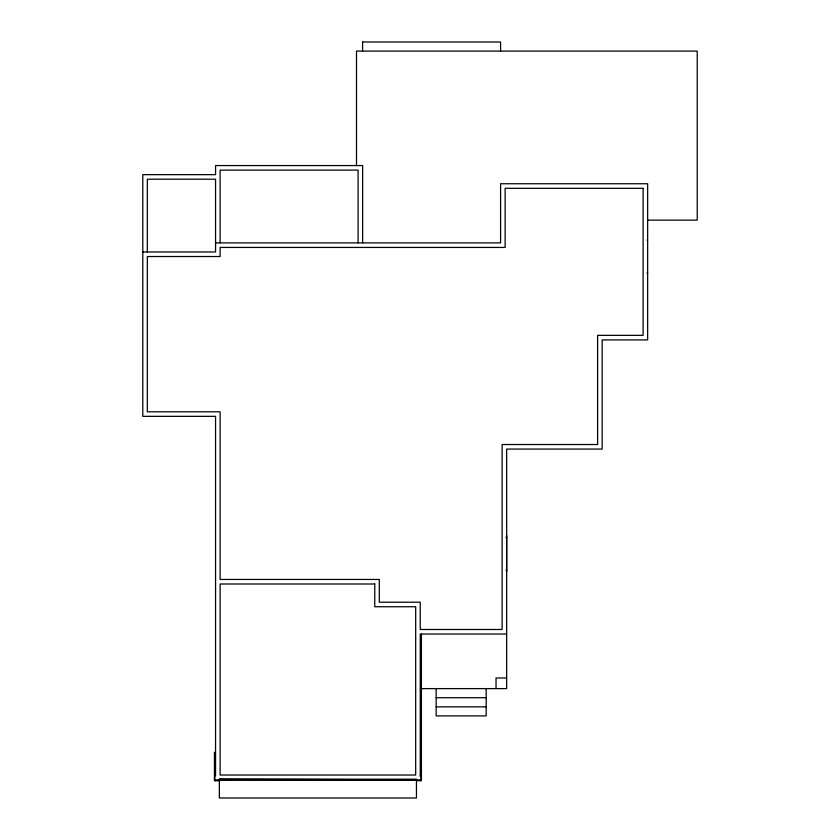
<?xml version="1.0" encoding="UTF-8"?>
<svg xmlns="http://www.w3.org/2000/svg" width="840" height="840" viewBox="0 0 840 840"><rect width="100%" height="100%" fill="white"/><g stroke="black" fill="none" stroke-linecap="round" stroke-linejoin="round"><path stroke-width="1.26" d="M506.656 571.872L506.656 535.49M362.565 42L500.588 42L500.588 51.093M647.65 220.143L697.211 220.143L697.211 51.093L356.506 51.093L356.506 165.564M646.895 240.072L647.65 240.072M215.565 242.886L500.588 242.886L500.588 183.75L647.65 183.75L647.65 339.917L602.165 339.917L602.165 449.075L506.656 449.075L506.656 688.611L421.418 688.611M142.79 251.979L215.565 251.979L215.565 179.203L147.336 179.203L147.336 251.979M646.895 272.99L647.65 272.99M505.901 537.222L506.656 537.222M505.901 570.139L506.656 570.139M506.656 634.032L420.242 634.032L420.242 776.055L420.998 776.055M506.656 677.996L496.041 677.996L496.041 688.611M436.159 697.704L486.192 697.704M436.159 706.85L486.181 706.85M215.565 752.294L214.431 752.294L214.431 780.759L219.671 780.759M420.242 775.981L420.998 775.981L420.998 780.339M219.356 779.195L416.451 779.195L416.451 798L219.356 798L219.356 779.195L416.451 779.803M214.998 780.15L219.24 780.15M415.737 780.15L420.808 780.15M421.418 780.339L214.809 780.339L214.809 775.793L215.565 775.793L215.565 416.346L142.79 416.346L142.79 174.657L215.565 174.657L215.565 165.564L362.628 165.564L362.628 242.886M416.535 780.717L421.418 780.717L421.418 634.032M486.181 688.611L486.181 715.9L436.159 715.9L436.159 688.611M420.242 780.15L420.242 780.717M362.596 42L362.565 51.093M358.082 242.886L358.082 170.111L220.112 170.111L220.112 242.886M215.565 780.15L215.565 780.759M643.104 188.307L505.134 188.307L505.134 247.433L220.112 247.433L220.112 256.526L147.336 256.526L147.336 411.8L220.112 411.8L220.112 579.453L379.302 579.453L379.302 602.196L420.242 602.196L420.242 629.486L502.11 629.486L502.11 444.518L597.618 444.518L597.618 335.36L643.104 335.36L643.104 188.307M374.756 584L220.112 584L220.112 775.026L415.685 775.026L415.685 606.743L374.756 606.743L374.756 584"/></g></svg>
